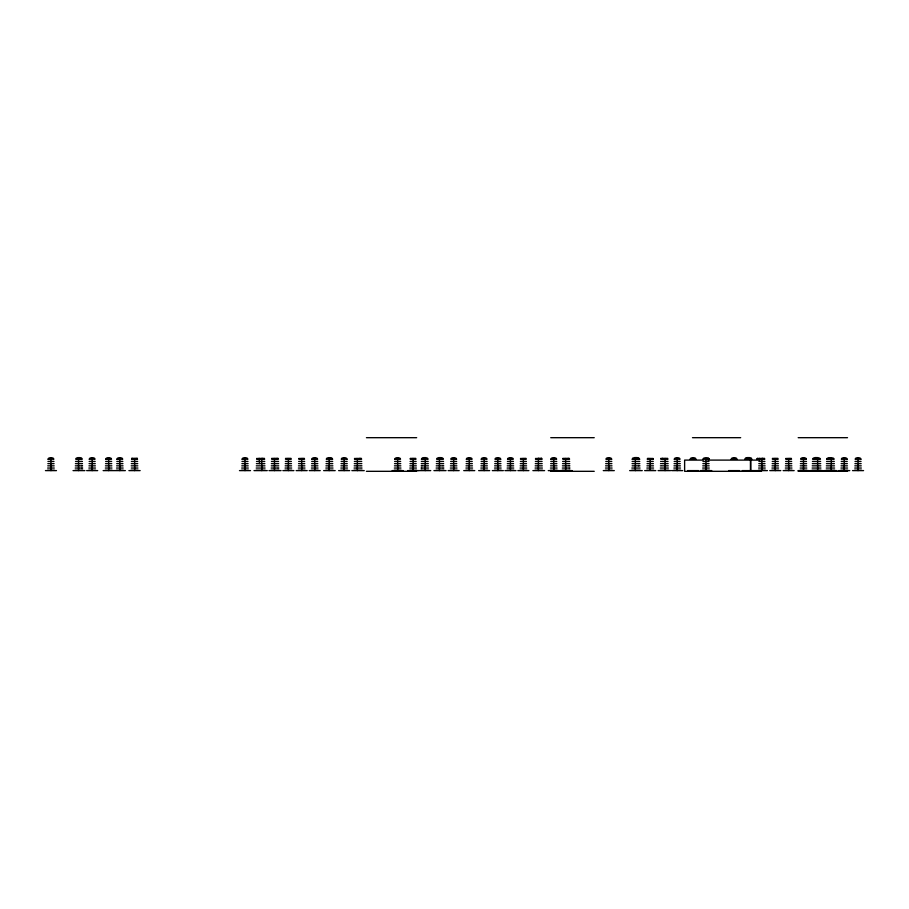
<?xml version="1.0" encoding="UTF-8"?>
<svg xmlns="http://www.w3.org/2000/svg" width="909" height="909" viewBox="0 0 909 909"><rect width="100%" height="100%" fill="white"/><g stroke="black" fill="none" stroke-linecap="round" stroke-linejoin="round"><path stroke-width="1.36" d="M135.282 458.522L133.839 459.079L133.998 458.522M636.164 459.079L636.164 458.511M649.549 458.647L650.958 459.011M664.49 458.511L664.195 459.079M748.255 458.511L748.448 459.079M814.544 459.215L812.532 459.215C812.521 456.807 820.577 457.147 820.486 459.215L814.714 459.215L814.873 458.511M818.327 458.931L817.055 458.511M258.94 458.511L258.895 459.215M709.077 459.215C709.384 457.045 702.85 457.261 703.111 459.215L709.122 459.215M703.396 458.511L703.35 459.215M131.93 458.409L131.782 459.215M274.972 458.511L274.972 459.079M287.812 458.511L287.812 459.079L288.948 458.511M329.115 458.511L329.115 459.079M343.591 458.511L343.591 459.079L344.727 458.511M356.817 458.511L358.714 459.079M453.091 458.511L453.091 459.079L454.227 458.511M497.257 458.511L497.257 459.079L498.405 458.511M522.823 458.511L522.823 459.079L523.959 458.511M565.057 458.511L566.659 459.215M608.212 458.511L608.212 459.079L609.348 458.511M634.777 458.511L636.743 459.215M663.059 458.511L663.059 459.079M761.344 458.511L761.344 459.079L762.481 458.511M774.695 458.511L774.695 459.079L775.831 458.511M802.931 458.511L802.931 459.079L804.067 458.511M843.677 458.511L843.677 459.079L844.825 458.511M857.471 458.511L857.471 459.079L858.607 458.511M132.066 458.363L131.544 459.215L137.543 459.215L136.986 458.363M259.179 458.363L259.519 463.635M422.651 458.363L422.367 459.215M632.778 458.363L632.494 459.215M662.479 458.363L662.195 459.215M745.903 458.363L745.607 459.215M746.437 458.363L746.153 459.215M757.663 458.363L757.379 459.215M759.333 458.363L759.049 459.215M828.724 458.363L828.44 459.215M50.393 458.511L50.393 459.079L51.608 458.522M77.969 458.511L79.39 459.215M91.593 458.511L91.593 459.079L92.809 458.522M108.08 458.511L108.08 459.079L109.285 458.522M119.261 458.511L119.261 459.079L120.477 458.522M134.975 459.079L134.975 458.511M244.419 458.511L244.419 459.079L245.635 458.522M261.19 458.511L262.406 459.056L262.087 458.363M273.916 458.511L276.109 459.079M301.106 458.511L301.106 459.079L302.243 458.511M314.15 458.511L314.15 459.079L315.366 458.522M328.592 458.511L328.592 459.079L330.251 458.511M397.085 458.511L397.085 459.079L398.29 458.522M412.538 458.511L412.538 459.079L413.754 458.522M424.662 458.511L424.662 459.079M438.877 458.511L440.547 459.079M468.68 458.511L468.68 459.079L469.885 458.522M483.588 458.511L483.588 459.079L484.792 458.522M509.869 458.511L509.869 459.079L511.074 458.522M537.821 458.511L539.651 459.079M538.23 458.511L538.23 459.079M553.195 458.511L553.195 459.079L554.41 458.522M676.614 458.511L676.614 459.079L677.819 458.522M692.533 458.511L692.533 459.079L693.737 458.522M733.552 458.511L733.552 459.079L734.767 458.522M788.08 458.511L788.08 459.079L789.285 458.522M830.724 458.511L830.724 459.079L831.94 458.522M366.441 437.683L416.663 437.683M550.74 437.683L594.236 437.683M692.488 437.683L740.676 437.683M798.182 437.683L847.506 437.683M131.828 458.363L137.214 458.363M647.583 458.363L653.071 458.511M423.776 459.079L425.867 458.522M705.52 459.011L706.782 459.079M747.687 459.079L749.664 458.522M48.063 459.215L53.87 459.215C54.051 457.136 47.802 457.136 48.097 459.215M81.742 459.215L82.287 459.215C82.424 457.022 75.424 457.022 75.674 459.215L81.446 459.215L81.117 458.363M89.264 459.215L95.07 459.215C95.263 457.136 89.002 457.136 89.309 459.215M105.739 459.215L111.546 459.215C111.739 457.136 105.478 457.136 105.785 459.215M116.931 459.215L122.738 459.215C122.931 457.136 116.67 457.136 116.977 459.215M242.089 459.215L247.896 459.215C248.077 457.136 241.828 457.136 242.135 459.215M311.821 459.215L317.627 459.215C317.809 457.136 311.56 457.136 311.855 459.215M332.592 459.215L326.251 459.215C326.104 457.068 332.819 457.068 332.546 459.215M347.056 459.215L341.25 459.215C341.068 457.136 347.318 457.136 347.011 459.215M394.745 459.215L400.551 459.215C400.744 457.136 394.483 457.136 394.79 459.215M421.446 459.215L428.128 459.215C428.264 457.022 421.231 457.022 421.481 459.215M442.899 459.215L443.456 459.215C443.569 457 436.343 457 436.581 459.215L442.353 459.215L442.024 458.363M456.568 459.215L450.75 459.215C450.569 457.136 456.829 457.136 456.523 459.215M466.34 459.215L472.146 459.215C472.339 457.136 466.078 457.136 466.385 459.215M481.247 459.215L487.054 459.215C487.247 457.136 480.986 457.136 481.293 459.215M500.734 459.215L494.928 459.215C494.735 457.136 500.995 457.136 500.689 459.215M507.529 459.215L513.335 459.215C513.528 457.136 507.267 457.136 507.574 459.215M550.865 459.215L556.672 459.215C556.865 457.136 550.604 457.136 550.911 459.215M611.689 459.215L605.883 459.215C605.689 457.136 611.95 457.136 611.643 459.215M632.244 459.215L639.641 459.215M653.162 459.215L647.265 459.215L647.401 458.647M674.273 459.215L680.08 459.215C680.273 457.136 674.012 457.136 674.319 459.215M690.192 459.215L695.999 459.215C696.192 457.136 689.931 457.136 690.238 459.215M731.222 459.215L737.029 459.215C737.222 457.136 730.961 457.136 731.268 459.215M745.335 459.215L744.789 459.215C744.687 456.977 752.107 456.977 751.879 459.215L745.573 459.215M806.397 459.215L800.59 459.215C800.409 457.136 806.658 457.136 806.363 459.215M826.656 459.215L834.201 459.215C834.678 457.159 826.088 457.159 826.701 459.215M847.154 459.215L841.348 459.215C841.155 457.136 847.415 457.136 847.108 459.215M860.937 459.215L855.13 459.215C854.949 457.136 861.198 457.136 860.903 459.215M703.236 460.102L684.625 460.102L684.625 471.317L761.276 471.317M707.895 460.102L759.924 460.102M47.961 461.431L53.972 461.431M75.527 461.431L81.549 461.431M81.821 461.431L82.389 461.431M89.162 461.431L95.172 461.431M105.637 461.431L111.648 461.431M116.829 461.431L122.84 461.431M131.396 461.431L137.645 461.431M241.987 461.431L247.998 461.431M256.508 461.431L264.769 461.431M271.473 461.431L278.552 461.431M285.369 461.431L291.38 461.431M298.663 461.431L304.674 461.431M311.719 461.431L317.73 461.431M326.149 461.431L332.694 461.431M341.148 461.431L347.158 461.431M354.374 461.431L361.725 461.431M394.642 461.431L400.653 461.431M410.107 461.431L416.117 461.431M421.344 461.431L421.912 461.431M422.219 461.431L428.23 461.431M436.434 461.431L442.456 461.431M442.978 461.431L443.558 461.431M450.648 461.431L456.67 461.431M466.237 461.431L472.26 461.431M481.145 461.431L487.156 461.431M494.826 461.431L500.836 461.431M507.427 461.431L513.449 461.431M520.38 461.431L526.402 461.431M535.378 461.431L542.094 461.431M550.763 461.431L556.774 461.431M562.626 461.431L568.636 461.431M569.091 461.431L569.67 461.431M605.78 461.431L611.791 461.431M632.141 461.431L638.357 461.431M638.572 461.431L639.743 461.431M647.163 461.431L653.264 461.431M660.616 461.431L661.195 461.431M662.047 461.431L668.058 461.431M674.171 461.431L680.182 461.431M702.964 461.431L708.975 461.431M758.901 461.431L764.912 461.431M772.252 461.431L778.274 461.431M785.637 461.431L791.659 461.431M800.488 461.431L806.499 461.431M812.43 461.431L820.622 461.431M826.554 461.431L834.303 461.431M841.245 461.431L847.256 461.431M855.028 461.431L861.039 461.431M47.847 463.635L54.074 463.635M75.424 463.635L81.651 463.635M81.901 463.635L82.492 463.635M89.059 463.635L95.275 463.635M105.535 463.635L111.75 463.635M116.727 463.635L122.942 463.635M131.294 463.635L137.748 463.635M241.885 463.635L248.1 463.635M256.406 463.635L264.871 463.635M271.371 463.635L278.654 463.635M285.267 463.635L291.482 463.635M298.561 463.635L304.776 463.635M311.617 463.635L317.832 463.635M326.047 463.635L332.796 463.635M341.045 463.635L347.261 463.635M354.271 463.635L360.487 463.635M361.237 463.635L361.827 463.635M394.54 463.635L400.755 463.635M410.004 463.635L416.22 463.635M421.242 463.635L421.833 463.635M422.117 463.635L428.332 463.635M436.331 463.635L442.558 463.635M443.069 463.635L443.66 463.635M450.546 463.635L456.772 463.635M466.135 463.635L472.362 463.635M481.043 463.635L487.258 463.635M494.723 463.635L500.939 463.635M507.324 463.635L513.551 463.635M520.278 463.635L526.504 463.635M535.276 463.635L542.196 463.635M550.661 463.635L556.876 463.635M562.523 463.635L568.739 463.635M569.17 463.635L569.773 463.635M605.678 463.635L611.893 463.635M632.039 463.635L638.459 463.635M638.652 463.635L639.845 463.635M647.06 463.635L653.366 463.635M660.513 463.635L661.104 463.635M661.945 463.635L668.172 463.635M674.069 463.635L680.284 463.635M702.862 463.635L709.077 463.635M758.799 463.635L765.014 463.635M772.15 463.635L778.377 463.635M785.535 463.635L791.762 463.635M800.386 463.635L806.601 463.635M812.328 463.635L820.725 463.635M826.451 463.635L834.405 463.635M841.143 463.635L847.358 463.635M854.926 463.635L861.153 463.635M47.745 465.84L54.176 465.84M75.322 465.84L81.753 465.84M81.98 465.84L82.594 465.84M88.957 465.84L95.377 465.84M105.433 465.84L111.852 465.84M116.625 465.84L123.045 465.84M131.191 465.84L137.827 465.84M241.783 465.84L248.202 465.84M256.304 465.84L264.974 465.84M271.268 465.84L278.756 465.84M285.165 465.84L291.584 465.84M298.459 465.84L304.879 465.84M311.503 465.84L317.934 465.84M325.945 465.84L332.899 465.84M340.943 465.84L347.363 465.84M354.169 465.84L360.589 465.84M361.316 465.84L361.93 465.84M394.438 465.84L400.858 465.84M409.902 465.84L416.322 465.84M421.14 465.84L421.753 465.84M422.015 465.84L428.434 465.84M436.229 465.84L442.66 465.84M443.149 465.84L443.762 465.84M450.444 465.84L456.875 465.84M466.033 465.84L472.464 465.84M480.941 465.84L487.36 465.84M494.621 465.84L501.041 465.84M507.222 465.84L513.653 465.84M520.175 465.84L526.606 465.84M535.174 465.84L542.298 465.84M550.559 465.84L556.978 465.84M562.421 465.84L568.841 465.84M569.261 465.84L569.875 465.84M605.576 465.84L611.996 465.84M632.141 465.84L638.561 465.84M638.732 465.84L639.947 465.84M646.947 465.84L653.469 465.84M660.411 465.84L661.025 465.84M661.843 465.84L668.274 465.84M673.967 465.84L680.386 465.84M702.759 465.84L709.179 465.84M758.697 465.84L765.117 465.84M772.048 465.84L778.479 465.84M785.433 465.84L791.864 465.84M800.284 465.84L806.703 465.84M812.226 465.84L820.838 465.84M826.349 465.84L834.507 465.84M841.041 465.84L847.461 465.84M854.824 465.84L861.255 465.84M47.643 468.044L54.279 468.044M75.22 468.044L81.855 468.044M82.071 468.044L82.696 468.044M88.855 468.044L95.479 468.044M105.33 468.044L111.955 468.044M116.522 468.044L123.147 468.044M131.294 468.044L137.929 468.044M241.68 468.044L248.305 468.044M256.202 468.044L265.076 468.044M271.166 468.044L277.802 468.044M278.222 468.044L278.858 468.044M285.062 468.044L291.687 468.044M298.357 468.044L304.992 468.044M311.401 468.044L318.036 468.044M325.842 468.044L333.001 468.044M340.841 468.044L347.465 468.044M354.067 468.044L360.691 468.044M361.396 468.044L362.032 468.044M394.336 468.044L400.96 468.044M409.8 468.044L416.424 468.044M421.026 468.044L421.662 468.044M421.912 468.044L428.537 468.044M436.127 468.044L442.763 468.044M443.228 468.044L443.865 468.044M450.341 468.044L456.977 468.044M465.931 468.044L472.566 468.044M480.838 468.044L487.463 468.044M494.519 468.044L501.143 468.044M507.12 468.044L513.755 468.044M520.073 468.044L526.709 468.044M535.071 468.044L542.4 468.044M550.456 468.044L557.081 468.044M562.319 468.044L568.943 468.044M569.341 468.044L569.977 468.044M605.474 468.044L612.098 468.044M631.835 468.044L640.05 468.044M646.844 468.044L653.571 468.044M660.309 468.044L668.376 468.044M673.864 468.044L680.489 468.044M702.657 468.044L709.281 468.044M758.595 468.044L765.219 468.044M771.946 468.044L778.581 468.044M785.331 468.044L791.966 468.044M800.181 468.044L806.806 468.044M812.123 468.044L820.941 468.044M826.247 468.044L834.61 468.044M840.939 468.044L847.563 468.044M854.721 468.044L861.357 468.044M47.541 470.248L54.381 470.248M75.117 470.248L81.958 470.248M82.151 470.248L82.81 470.248M88.752 470.248L95.581 470.248M105.228 470.248L112.057 470.248M116.42 470.248L123.249 470.248M130.987 470.248L138.054 470.248M241.578 470.248L248.407 470.248M256.099 470.248L265.178 470.248M271.064 470.248L277.904 470.248M278.313 470.248L278.961 470.248M284.96 470.248L291.789 470.248M298.254 470.248L305.094 470.248M311.298 470.248L318.139 470.248M325.74 470.248L333.103 470.248M340.739 470.248L347.568 470.248M353.965 470.248L360.793 470.248M361.487 470.248L362.134 470.248M394.233 470.248L401.074 470.248M409.698 470.248L416.527 470.248M420.924 470.248L421.583 470.248M421.81 470.248L428.639 470.248M436.025 470.248L442.865 470.248M443.319 470.248L443.967 470.248M450.239 470.248L457.079 470.248M465.828 470.248L472.669 470.248M480.736 470.248L487.565 470.248M494.416 470.248L501.245 470.248M507.017 470.248L513.858 470.248M519.971 470.248L526.811 470.248M534.969 470.248L542.503 470.248M550.354 470.248L557.183 470.248M562.216 470.248L569.045 470.248M569.42 470.248L570.079 470.248M605.371 470.248L612.2 470.248M631.732 470.248L640.152 470.248M646.742 470.248L653.673 470.248M660.207 470.248L668.479 470.248M673.762 470.248L680.591 470.248M702.555 470.248L709.384 470.248M758.492 470.248L765.321 470.248M771.843 470.248L778.683 470.248M785.228 470.248L792.069 470.248M800.079 470.248L806.908 470.248M812.021 470.248L821.043 470.248M826.145 470.248L834.712 470.248M840.836 470.248L847.665 470.248M854.619 470.248L861.459 470.248M45.45 470.612L56.472 470.612M73.027 470.612L84.901 470.612M86.65 470.612L97.683 470.612M103.137 470.612L125.351 470.612M128.896 470.612L140.145 470.612M239.476 470.612L250.509 470.612M253.997 470.612L267.269 470.612M268.973 470.612L281.051 470.612M282.869 470.612L293.891 470.612M296.164 470.612L307.185 470.612M309.208 470.612L320.229 470.612M323.649 470.612L335.194 470.612M338.637 470.612L349.67 470.612M351.874 470.612L364.236 470.612M392.143 470.612L403.164 470.612M407.596 470.612L418.617 470.612M418.833 470.612L430.741 470.612M433.934 470.612L446.058 470.612M448.148 470.612L459.17 470.612M463.738 470.612L474.759 470.612M478.645 470.612L489.667 470.612M492.314 470.612L503.347 470.612M504.927 470.612L515.948 470.612M517.88 470.612L528.902 470.612M532.879 470.612L544.593 470.612M548.252 470.612L559.285 470.612M560.114 470.612L572.17 470.612M603.269 470.612L614.302 470.612M629.642 470.612L642.254 470.612M644.651 470.612L655.775 470.612M658.116 470.612L670.569 470.612M671.671 470.612L682.693 470.612M687.59 470.612L698.612 470.612M700.464 470.612L711.724 470.612M728.609 470.612L739.642 470.612M742.176 470.612L767.423 470.612M769.753 470.612L780.774 470.612M783.138 470.612L794.159 470.612M797.988 470.612L809.01 470.612M809.93 470.612L823.134 470.612M824.054 470.612L836.814 470.612M838.734 470.612L849.767 470.612M852.528 470.612L863.55 470.612M366.441 471.317L416.663 471.317M550.74 471.317L594.236 471.317M798.182 471.317L847.506 471.317M818.191 458.511L818.305 459.215M665.627 458.511L664.343 458.931M262.326 458.511L262.371 459.215M762.594 458.363L762.878 459.215M751.05 458.363L751.334 459.215M708.543 458.363L708.838 459.215M638.709 458.363L638.993 459.215M637.925 458.363L638.209 459.215M568.205 458.363L568.489 459.215M540.969 458.363L541.253 459.215M541.378 458.363L541.662 459.215M359.953 458.363L360.237 459.215M331.74 458.363L332.024 459.215M277.063 458.363L277.347 459.215M137.123 458.409L137.27 459.215M652.98 458.511L653.116 459.215L653.026 458.647M858.039 459.079L858.039 470.612M844.245 459.079L844.245 470.612M831.292 459.079L831.292 470.612M817.623 459.079L817.623 470.612M803.499 459.079L803.499 470.612M788.648 459.079L788.648 470.612M775.263 459.079L775.263 470.612M761.912 459.079L761.912 470.612M750.8 460.102L750.8 471.317M750.436 460.102L750.436 471.317M749.016 458.363L749.016 459.215M748.471 458.363L748.471 459.215M747.687 458.363L747.687 459.215M705.975 459.079L705.975 470.612M677.182 459.079L677.182 470.612M665.058 459.079L665.058 470.612M650.162 459.215L650.162 470.248M639.595 459.215C639.845 456.943 632.039 456.943 632.289 459.215M636.141 458.363L636.141 459.215M635.357 458.363L635.357 470.612M608.78 459.079L608.78 470.612M565.625 459.079L565.625 470.612M553.763 459.079L553.763 470.612M539.082 458.363L539.082 459.215M538.389 458.363L538.389 470.612M523.391 459.079L523.391 470.612M510.438 459.079L510.438 470.612M497.837 459.079L497.837 470.612M484.156 459.079L484.156 470.612M469.249 459.079L469.249 470.612M453.659 459.079L453.659 470.612M439.445 459.079L439.445 470.612M425.23 459.079L425.23 470.612M413.106 459.079L413.106 470.612M397.653 459.079L397.653 470.612M357.385 459.079L357.385 470.612M344.159 459.079L344.159 470.612M329.16 459.079L329.16 470.612M314.719 459.079L314.719 470.612M301.674 459.079L301.674 470.612M288.38 459.079L288.38 470.612M274.484 459.079L274.484 470.612M261.758 459.079L261.758 470.612M244.987 459.079L244.987 470.612M134.634 459.079L134.634 470.612M119.84 459.079L119.84 470.612M108.648 459.079L108.648 470.612M92.161 459.079L92.161 470.612M78.538 458.363L78.538 470.612M50.961 459.079L50.961 470.612M439.854 458.579L439.854 458.579M565.966 458.579L566.273 459.056L565.966 458.579M256.702 458.511L256.656 459.215L264.667 459.215L264.337 458.363L256.702 458.511M271.666 458.511L271.621 459.215L278.449 459.215L278.12 458.363L271.768 458.409M285.562 458.511L285.517 459.215L291.278 459.215L290.948 458.363L285.665 458.409M298.856 458.511L298.811 459.215L304.572 459.215L304.254 458.363L298.856 458.511M354.567 458.511L354.521 459.215L361.623 459.215L361.293 458.363L354.567 458.511M410.3 458.511L410.254 459.215L416.015 459.215L415.686 458.363L410.402 458.409M520.573 458.511L520.527 459.215L526.3 459.215L525.97 458.363L520.573 458.511M535.571 458.511L535.526 459.215L541.991 459.215L541.662 458.363L535.571 458.511M562.819 458.511L562.773 459.215L569.568 459.215L569.239 458.363L562.921 458.409M660.809 458.511L660.763 459.215L667.956 459.215L667.638 458.363L660.911 458.409M757.208 458.511L757.163 459.215L764.81 459.215L764.48 458.363L757.208 458.511M772.445 458.511L772.4 459.215L778.172 459.215L777.843 458.363L772.548 458.409M785.831 458.511L785.785 459.215L791.557 459.215L791.228 458.363L785.831 458.511"/></g></svg>
